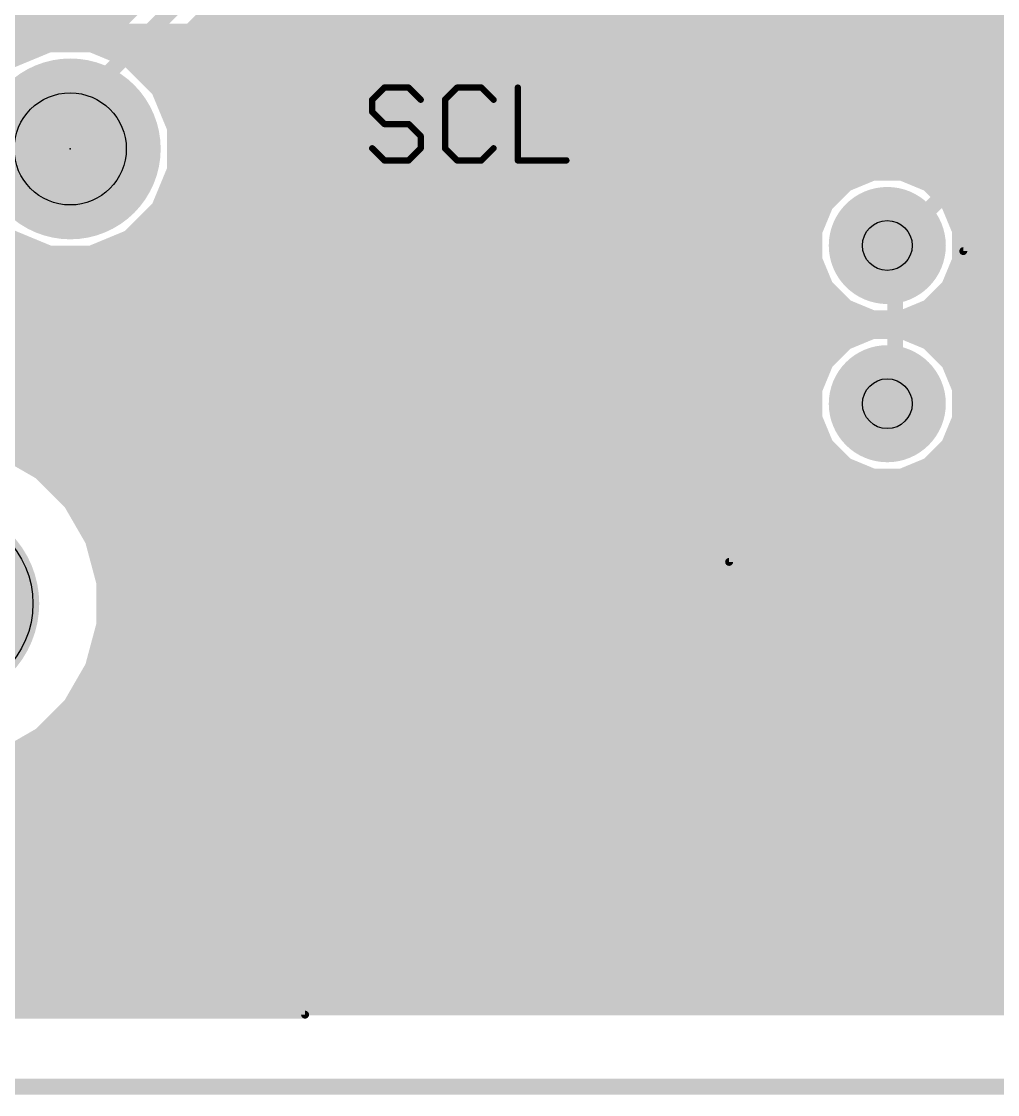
# Model space of a CAD drawing. Extents: x 0 to 10.8, y 0 to 6.1.
# Drawn here: x 1.208 to 1.825, y -0.013 to 0.665 of the extents above; entities that cross this region are included whole.
import ezdxf

# ---------------------------------------------------------------- set-up
doc = ezdxf.new("R2010")
doc.units = 0
for name, color, linetype in [('1', 22, 'CONTINUOUS'), ('116', 253, 'CONTINUOUS'), ('16', 175, 'CONTINUOUS'), ('17', 82, 'CONTINUOUS'), ('20', 7, 'CONTINUOUS'), ('21', 253, 'CONTINUOUS'), ('23', 7, 'CONTINUOUS'), ('25', 253, 'CONTINUOUS'), ('29', 253, 'CONTINUOUS'), ('30', 253, 'CONTINUOUS'), ('44', 253, 'CONTINUOUS')]:
    doc.layers.add(name, color=color, linetype=linetype)

# ---------------------------------------------------------------- blocks, each defined once
blk = doc.blocks.new('ROUNDP')
at = {"const_width": 0.5}
blk.add_lwpolyline([(0, -0.25, 1), (0, 0.25, 1), (0, -0.25)], format="xyb", dxfattribs=at)
blk = doc.blocks.new('RECT')
blk.add_solid([(-0.5, -0.5), (0.5, -0.5), (-0.5, 0.5), (0.5, 0.5)])

msp = doc.modelspace()

# ---------------------------------------------------------------- linework, layer by layer
at = {"layer": '1'}
for points, const_width in [([(1.309, 0.708697), (1.253705, 0.653398)], 0.016), ([(1.24, 0.61), (1.33, 0.7)], 0.01), ([(1.290433, 0.63074), (1.350996, 0.691299)], 0.016), ([(0.052323, 0.672), (1.272307, 0.672)], 0.016), ([(1.331693, 0.672), (1.857386, 0.672)], 0.016), ([(1.10037, 0.656), (1.256307, 0.656)], 0.016), ([(1.224795, 0.65398), (1.199378, 0.643453)], 0.016), ([(1.252303, 0.65398), (1.224795, 0.65398)], 0.016), ([(1.253705, 0.653398), (1.252303, 0.65398)], 0.016), ([(1.315693, 0.656), (1.859516, 0.656)], 0.016), ([(1.299693, 0.64), (1.868693, 0.64)], 0.016), ([(1.297169, 0.624004), (1.290433, 0.63074)], 0.016), ([(1.307697, 0.598587), (1.297169, 0.624004)], 0.016), ([(1.297173, 0.624), (2.191051, 0.624)], 0.016), ([(1.24, 0.585), (1.24, 0.61)], 0.01), ([(1.303799, 0.608), (2.956, 0.608)], 0.016), ([(1.307697, 0.571079), (1.307697, 0.598587)], 0.016), ([(1.307697, 0.592), (2.956, 0.592)], 0.016), ([(1.238551, 0.584835), (1.24, 0.585)], 0.01), ([(1.307697, 0.576), (2.956, 0.576)], 0.016), ([(1.297169, 0.545661), (1.307697, 0.571079)], 0.016), ([(1.745291, 0.572776), (1.72728, 0.565315)], 0.016), ([(1.764783, 0.572776), (1.745291, 0.572776)], 0.016), ([(1.782795, 0.565315), (1.764783, 0.572776)], 0.016), ([(1.72728, 0.565315), (1.7135, 0.551535)], 0.016), ([(1.796575, 0.551535), (1.782795, 0.565315)], 0.016), ([(1.303106, 0.56), (1.721965, 0.56)], 0.016), ([(1.78811, 0.56), (2.319138, 0.56)], 0.016), ([(1.7135, 0.551535), (1.706039, 0.533524)], 0.016), ([(1.804035, 0.533524), (1.796575, 0.551535)], 0.016), ([(1.27772, 0.526213), (1.297169, 0.545661)], 0.016), ([(1.295508, 0.544), (1.710382, 0.544)], 0.016), ([(1.799697, 0.544), (2.308106, 0.544)], 0.016), ([(1.279508, 0.528), (1.706039, 0.528)], 0.016), ([(1.706039, 0.533524), (1.706039, 0.514031)], 0.016), ([(1.804035, 0.514031), (1.804035, 0.533524)], 0.016), ([(1.804035, 0.528), (2.304075, 0.528)], 0.016), ([(1.199378, 0.526213), (1.224795, 0.515685)], 0.016), ([(1.252303, 0.515685), (1.27772, 0.526213)], 0.016), ([(1.224795, 0.515685), (1.252303, 0.515685)], 0.016), ([(1.76, 0.52), (1.755039, 0.52378)], 0.01), ([(1.76, 0.425), (1.76, 0.52)], 0.01), ([(1.096346, 0.512), (1.706878, 0.512)], 0.016), ([(1.706039, 0.514031), (1.7135, 0.49602)], 0.016), ([(1.796575, 0.49602), (1.804035, 0.514031)], 0.016), ([(1.803193, 0.512), (2.305268, 0.512)], 0.016), ([(0.052295, 0.496), (1.71352, 0.496)], 0.016), ([(1.7135, 0.49602), (1.72728, 0.48224)], 0.016), ([(1.782795, 0.48224), (1.796575, 0.49602)], 0.016), ([(1.796555, 0.496), (2.312181, 0.496)], 0.016), ([(1.72728, 0.48224), (1.739, 0.477386)], 0.016), ([(1.780996, 0.481496), (1.782795, 0.48224)], 0.016), ([(1.780996, 0.466059), (1.780996, 0.481496)], 0.016), ([(0.052291, 0.48), (1.732685, 0.48)], 0.016), ([(1.739, 0.477386), (1.739, 0.470169)], 0.016), ([(1.780996, 0.48), (2.328622, 0.48)], 0.016), ([(1.739, 0.470169), (1.72728, 0.465315)], 0.016), ([(0.052287, 0.464), (1.725965, 0.464)], 0.016), ([(1.72728, 0.465315), (1.7135, 0.451535)], 0.016), ([(1.782795, 0.465315), (1.780996, 0.466059)], 0.016), ([(1.796575, 0.451535), (1.782795, 0.465315)], 0.016), ([(1.78411, 0.464), (2.323638, 0.464)], 0.016), ([(0.052283, 0.448), (1.712039, 0.448)], 0.016), ([(1.7135, 0.451535), (1.706039, 0.433524)], 0.016), ([(1.804035, 0.433524), (1.796575, 0.451535)], 0.016), ([(1.798039, 0.448), (2.310146, 0.448)], 0.016), ([(1.706039, 0.433524), (1.706039, 0.414031)], 0.016), ([(1.804035, 0.414031), (1.804035, 0.433524)], 0.016), ([(0.052283, 0.432), (1.706039, 0.432)], 0.016), ([(1.804035, 0.432), (2.304709, 0.432)], 0.016), ([(1.755039, 0.42378), (1.76, 0.425)], 0.01), ([(0.05228, 0.416), (1.706039, 0.416)], 0.016), ([(1.706039, 0.414031), (1.7135, 0.39602)], 0.016), ([(1.796575, 0.39602), (1.804035, 0.414031)], 0.016), ([(1.804035, 0.416), (2.304634, 0.416)], 0.016), ([(1.186705, 0.4), (1.71185, 0.4)], 0.016), ([(1.79822, 0.4), (2.309913, 0.4)], 0.016), ([(1.221606, 0.383094), (1.197193, 0.397189)], 0.016), ([(1.7135, 0.39602), (1.72728, 0.38224)], 0.016), ([(1.782795, 0.38224), (1.796575, 0.39602)], 0.016), ([(1.220039, 0.384), (1.72552, 0.384)], 0.016), ([(1.241535, 0.363165), (1.221606, 0.383094)], 0.016), ([(1.72728, 0.38224), (1.745291, 0.37478)], 0.016), ([(1.764783, 0.37478), (1.782795, 0.38224)], 0.016), ([(1.784555, 0.384), (2.32302, 0.384)], 0.016), ([(1.745291, 0.37478), (1.764783, 0.37478)], 0.016), ([(1.236701, 0.368), (2.828417, 0.368)], 0.016), ([(1.25563, 0.338752), (1.241535, 0.363165)], 0.016), ([(1.247984, 0.352), (2.835043, 0.352)], 0.016), ([(1.262925, 0.311528), (1.25563, 0.338752)], 0.016), ([(1.25637, 0.336), (2.846626, 0.336)], 0.016), ([(1.260657, 0.32), (2.862874, 0.32)], 0.016), ([(1.262925, 0.283335), (1.262925, 0.311528)], 0.016), ([(1.262925, 0.304), (7.723528, 0.304)], 0.016), ([(1.262925, 0.288), (7.727264, 0.288)], 0.016), ([(1.25563, 0.25611), (1.262925, 0.283335)], 0.016), ([(1.259886, 0.272), (7.732362, 0.272)], 0.016), ([(1.241535, 0.231697), (1.25563, 0.25611)], 0.016), ([(1.255563, 0.256), (7.741598, 0.256)], 0.016), ([(1.246327, 0.24), (7.755106, 0.24)], 0.016), ([(1.221606, 0.211768), (1.241535, 0.231697)], 0.016), ([(1.233839, 0.224), (7.775563, 0.224)], 0.016), ([(1.197193, 0.197673), (1.221606, 0.211768)], 0.016), ([(1.215079, 0.208), (9.19698, 0.208)], 0.016), ([(1.17602, 0.192), (9.21298, 0.192)], 0.016), ([(0.298996, 0.176), (9.22898, 0.176)], 0.016), ([(0.298996, 0.16), (9.24498, 0.16)], 0.016), ([(0.295382, 0.144), (9.26098, 0.144)], 0.016), ([(0.291094, 0.128), (9.27698, 0.128)], 0.016), ([(0.283201, 0.112), (9.29298, 0.112)], 0.016), ([(0.273961, 0.096), (9.30898, 0.096)], 0.016), ([(0.259091, 0.08), (9.330571, 0.08)], 0.016), ([(0.23974, 0.064), (10.569252, 0.064)], 0.016), ([(0.205894, 0.048), (10.603098, 0.048)], 0.016), ([(10.61385, 0.045122), (0.195146, 0.045122)], 0.016)]:
    msp.add_lwpolyline(points, dxfattribs=dict(at, const_width=const_width))
for points, const_width in [([(1.272307, 0.668, 1), (1.272307, 0.676)], 0.008), ([(1.331693, 0.676, 1), (1.331693, 0.668)], 0.008), ([(1.224795, 0.65798, 1), (1.224795, 0.64998)], 0.008), ([(1.226326, 0.650285, 1), (1.223265, 0.657676)], 0.008), ([(1.253839, 0.657674, 1), (1.250768, 0.650287)], 0.008), ([(1.250876, 0.656226, 1), (1.256533, 0.650569)], 0.008), ([(1.252169, 0.649704, 1), (1.25524, 0.657091)], 0.008), ([(1.252303, 0.64998, 1), (1.252303, 0.65798)], 0.008), ([(1.256307, 0.652, 1), (1.256307, 0.66)], 0.008), ([(1.315693, 0.66, 1), (1.315693, 0.652)], 0.008), ([(1.299693, 0.644, 1), (1.299693, 0.636)], 0.008), ([(1.293261, 0.633569, 1), (1.287605, 0.627912)], 0.008), ([(1.287605, 0.633569, 1), (1.293261, 0.627912)], 0.008), ([(1.300865, 0.625535, 1), (1.293474, 0.622473)], 0.008), ([(1.297173, 0.628, 1), (1.297173, 0.62)], 0.008), ([(1.294341, 0.621176, 1), (1.299998, 0.626832)], 0.008), ([(1.2425, 0.61, 1), (1.2375, 0.61)], 0.005), ([(1.238232, 0.611768, 1), (1.241768, 0.608232)], 0.005), ([(1.303799, 0.612, 1), (1.303799, 0.604)], 0.008), ([(1.311697, 0.598587, 1), (1.303697, 0.598587)], 0.008), ([(1.304001, 0.597056, 1), (1.311392, 0.600117)], 0.008), ([(1.307697, 0.596, 1), (1.307697, 0.588)], 0.008), ([(1.238268, 0.587319, 1), (1.238835, 0.582351)], 0.005), ([(1.2375, 0.585, 1), (1.2425, 0.585)], 0.005), ([(1.240283, 0.582516, 1), (1.239717, 0.587484)], 0.005), ([(1.307697, 0.58, 1), (1.307697, 0.572)], 0.008), ([(1.311392, 0.569548, 1), (1.304001, 0.572609)], 0.008), ([(1.745291, 0.576776, 1), (1.745291, 0.568776)], 0.008), ([(1.746822, 0.56908, 1), (1.743761, 0.576471)], 0.008), ([(1.766314, 0.576471, 1), (1.763253, 0.56908)], 0.008), ([(1.764783, 0.568776, 1), (1.764783, 0.576776)], 0.008), ([(1.303697, 0.571079, 1), (1.311697, 0.571079)], 0.008), ([(1.725749, 0.56901, 1), (1.72881, 0.561619)], 0.008), ([(1.730108, 0.562487, 1), (1.724451, 0.568143)], 0.008), ([(1.785624, 0.568143, 1), (1.779967, 0.562487)], 0.008), ([(1.781265, 0.561619, 1), (1.784326, 0.56901)], 0.008), ([(1.303106, 0.564, 1), (1.303106, 0.556)], 0.008), ([(1.721965, 0.556, 1), (1.721965, 0.564)], 0.008), ([(1.78811, 0.564, 1), (1.78811, 0.556)], 0.008), ([(1.710672, 0.554364, 1), (1.716328, 0.548707)], 0.008), ([(1.717196, 0.550005, 1), (1.709804, 0.553066)], 0.008), ([(1.80027, 0.553066, 1), (1.792879, 0.550005)], 0.008), ([(1.793746, 0.548707, 1), (1.799403, 0.554364)], 0.008), ([(1.295508, 0.548, 1), (1.295508, 0.54)], 0.008), ([(1.293474, 0.547192, 1), (1.300865, 0.544131)], 0.008), ([(1.299998, 0.542833, 1), (1.294341, 0.54849)], 0.008), ([(1.710382, 0.54, 1), (1.710382, 0.548)], 0.008), ([(1.799697, 0.548, 1), (1.799697, 0.54)], 0.008), ([(1.279508, 0.532, 1), (1.279508, 0.524)], 0.008), ([(1.710039, 0.533524, 1), (1.702039, 0.533524)], 0.008), ([(1.702344, 0.535054, 1), (1.709735, 0.531993)], 0.008), ([(1.706039, 0.524, 1), (1.706039, 0.532)], 0.008), ([(1.808035, 0.533524, 1), (1.800035, 0.533524)], 0.008), ([(1.804035, 0.532, 1), (1.804035, 0.524)], 0.008), ([(1.80034, 0.531993, 1), (1.807731, 0.535054)], 0.008), ([(1.274892, 0.529041, 1), (1.280549, 0.523384)], 0.008), ([(1.279251, 0.522517, 1), (1.27619, 0.529908)], 0.008), ([(1.224795, 0.519685, 1), (1.224795, 0.511685)], 0.008), ([(1.223265, 0.511989, 1), (1.226326, 0.519381)], 0.008), ([(1.250772, 0.519381, 1), (1.253834, 0.511989)], 0.008), ([(1.252303, 0.511685, 1), (1.252303, 0.519685)], 0.008), ([(1.756554, 0.525768, 1), (1.753524, 0.521791)], 0.005), ([(1.7625, 0.52, 1), (1.7575, 0.52)], 0.005), ([(1.758485, 0.518011, 1), (1.761515, 0.521989)], 0.005), ([(1.702039, 0.514031, 1), (1.710039, 0.514031)], 0.008), ([(1.709735, 0.515562, 1), (1.702344, 0.512501)], 0.008), ([(1.706878, 0.508, 1), (1.706878, 0.516)], 0.008), ([(1.803193, 0.516, 1), (1.803193, 0.508)], 0.008), ([(1.800035, 0.514031, 1), (1.808035, 0.514031)], 0.008), ([(1.807731, 0.512501, 1), (1.80034, 0.515562)], 0.008), ([(1.716328, 0.498848, 1), (1.710672, 0.493191)], 0.008), ([(1.71352, 0.492, 1), (1.71352, 0.5)], 0.008), ([(1.796555, 0.5, 1), (1.796555, 0.492)], 0.008), ([(1.799403, 0.493191, 1), (1.793746, 0.498848)], 0.008), ([(1.709804, 0.494489, 1), (1.717196, 0.49755)], 0.008), ([(1.792879, 0.49755, 1), (1.80027, 0.494489)], 0.008), ([(1.72881, 0.485936, 1), (1.725749, 0.478545)], 0.008), ([(1.724451, 0.479412, 1), (1.730108, 0.485069)], 0.008), ([(1.784996, 0.481496, 1), (1.776996, 0.481496)], 0.008), ([(1.779467, 0.485192, 1), (1.782525, 0.4778)], 0.008), ([(1.779967, 0.485069, 1), (1.785624, 0.479412)], 0.008), ([(1.784324, 0.478544, 1), (1.781267, 0.485937)], 0.008), ([(1.732685, 0.476, 1), (1.732685, 0.484)], 0.008), ([(1.743, 0.477386, 1), (1.735, 0.477386)], 0.008), ([(1.737469, 0.47369, 1), (1.740531, 0.481081)], 0.008), ([(1.780996, 0.484, 1), (1.780996, 0.476)], 0.008), ([(1.740531, 0.466474, 1), (1.737469, 0.473865)], 0.008), ([(1.725749, 0.469011, 1), (1.72881, 0.461619)], 0.008), ([(1.730108, 0.462487, 1), (1.724451, 0.468143)], 0.008), ([(1.725965, 0.46, 1), (1.725965, 0.468)], 0.008), ([(1.735, 0.470169, 1), (1.743, 0.470169)], 0.008), ([(1.782525, 0.469755, 1), (1.779467, 0.462363)], 0.008), ([(1.776996, 0.466059, 1), (1.784996, 0.466059)], 0.008), ([(1.785624, 0.468143, 1), (1.779967, 0.462487)], 0.008), ([(1.78411, 0.468, 1), (1.78411, 0.46)], 0.008), ([(1.781267, 0.461619, 1), (1.784324, 0.469011)], 0.008), ([(1.710672, 0.454364, 1), (1.716328, 0.448707)], 0.008), ([(1.717196, 0.450005, 1), (1.709804, 0.453066)], 0.008), ([(1.712039, 0.444, 1), (1.712039, 0.452)], 0.008), ([(1.80027, 0.453066, 1), (1.792879, 0.450005)], 0.008), ([(1.793746, 0.448707, 1), (1.799403, 0.454364)], 0.008), ([(1.798039, 0.452, 1), (1.798039, 0.444)], 0.008), ([(1.710039, 0.433524, 1), (1.702039, 0.433524)], 0.008), ([(1.808035, 0.433524, 1), (1.800035, 0.433524)], 0.008), ([(1.702344, 0.435054, 1), (1.709735, 0.431993)], 0.008), ([(1.706039, 0.428, 1), (1.706039, 0.436)], 0.008), ([(1.804035, 0.436, 1), (1.804035, 0.428)], 0.008), ([(1.80034, 0.431993, 1), (1.807731, 0.435054)], 0.008), ([(1.754442, 0.426207, 1), (1.755637, 0.421352)], 0.005), ([(1.7575, 0.425, 1), (1.7625, 0.425)], 0.005), ([(1.760597, 0.422572, 1), (1.759403, 0.427428)], 0.005), ([(1.709735, 0.415562, 1), (1.702344, 0.412501)], 0.008), ([(1.706039, 0.412, 1), (1.706039, 0.42)], 0.008), ([(1.804035, 0.42, 1), (1.804035, 0.412)], 0.008), ([(1.807731, 0.412501, 1), (1.80034, 0.415562)], 0.008), ([(1.702039, 0.414031, 1), (1.710039, 0.414031)], 0.008), ([(1.800035, 0.414031, 1), (1.808035, 0.414031)], 0.008), ([(1.71185, 0.396, 1), (1.71185, 0.404)], 0.008), ([(1.79822, 0.404, 1), (1.79822, 0.396)], 0.008), ([(1.716328, 0.398848, 1), (1.710672, 0.393191)], 0.008), ([(1.709804, 0.394489, 1), (1.717196, 0.39755)], 0.008), ([(1.792879, 0.39755, 1), (1.80027, 0.394489)], 0.008), ([(1.799403, 0.393191, 1), (1.793746, 0.398848)], 0.008), ([(1.220039, 0.388, 1), (1.220039, 0.38)], 0.008), ([(1.224435, 0.385923, 1), (1.218778, 0.380266)], 0.008), ([(1.219606, 0.37963, 1), (1.223606, 0.386559)], 0.008), ([(1.72881, 0.385936, 1), (1.725749, 0.378545)], 0.008), ([(1.724451, 0.379412, 1), (1.730108, 0.385069)], 0.008), ([(1.72552, 0.38, 1), (1.72552, 0.388)], 0.008), ([(1.779967, 0.385069, 1), (1.785624, 0.379412)], 0.008), ([(1.784555, 0.388, 1), (1.784555, 0.38)], 0.008), ([(1.784326, 0.378545, 1), (1.781265, 0.385936)], 0.008), ([(1.745291, 0.37878, 1), (1.745291, 0.37078)], 0.008), ([(1.743761, 0.371084, 1), (1.746822, 0.378475)], 0.008), ([(1.763253, 0.378475, 1), (1.766314, 0.371084)], 0.008), ([(1.764783, 0.37078, 1), (1.764783, 0.37878)], 0.008), ([(1.236701, 0.372, 1), (1.236701, 0.364)], 0.008), ([(1.245, 0.365165, 1), (1.238071, 0.361165)], 0.008), ([(1.238707, 0.360337, 1), (1.244364, 0.365994)], 0.008), ([(1.247984, 0.356, 1), (1.247984, 0.348)], 0.008), ([(1.259494, 0.339787, 1), (1.251766, 0.337717)], 0.008), ([(1.252166, 0.336752, 1), (1.259094, 0.340752)], 0.008), ([(1.25637, 0.34, 1), (1.25637, 0.332)], 0.008), ([(1.260657, 0.324, 1), (1.260657, 0.316)], 0.008), ([(1.266925, 0.311528, 1), (1.258925, 0.311528)], 0.008), ([(1.259062, 0.310492, 1), (1.266789, 0.312563)], 0.008), ([(1.262925, 0.308, 1), (1.262925, 0.3)], 0.008), ([(1.262925, 0.292, 1), (1.262925, 0.284)], 0.008), ([(1.258925, 0.283335, 1), (1.266925, 0.283335)], 0.008), ([(1.266789, 0.282299, 1), (1.259062, 0.28437)], 0.008), ([(1.259886, 0.276, 1), (1.259886, 0.268)], 0.008), ([(1.255563, 0.26, 1), (1.255563, 0.252)], 0.008), ([(1.251766, 0.257146, 1), (1.259494, 0.255075)], 0.008), ([(1.259094, 0.25411, 1), (1.252166, 0.25811)], 0.008), ([(1.246327, 0.244, 1), (1.246327, 0.236)], 0.008), ([(1.238071, 0.233697, 1), (1.245, 0.229697)], 0.008), ([(1.244364, 0.228868, 1), (1.238707, 0.234525)], 0.008), ([(1.233839, 0.228, 1), (1.233839, 0.22)], 0.008), ([(1.218778, 0.214596, 1), (1.224435, 0.208939)], 0.008), ([(1.223606, 0.208304, 1), (1.219606, 0.215232)], 0.008), ([(1.215079, 0.212, 1), (1.215079, 0.204)], 0.008)]:
    msp.add_lwpolyline(points, format="xyb", dxfattribs=dict(at, const_width=const_width))
at = {"layer": '116'}
for points, const_width in [([(1.238543, 0.563189, 1), (1.238543, 0.606496, 1), (1.238543, 0.563189)], 0.031496), ([(1.755039, 0.511969, 1), (1.755039, 0.535591, 1), (1.755039, 0.511969)], 0.011811), ([(1.755039, 0.411969, 1), (1.755039, 0.435591, 1), (1.755039, 0.411969)], 0.011811), ([(1.155866, 0.263976, 1), (1.155866, 0.330906, 1), (1.155866, 0.263976)], 0.055118)]:
    msp.add_lwpolyline(points, format="xyb", dxfattribs=dict(at, const_width=const_width))
at = {"layer": '16'}
for points, const_width in [([(1.522091, 0.661937), (2.106154, 1.246)], 0.016), ([(1.532154, 0.672), (1.857386, 0.672)], 0.016), ([(1.76, 0.525), (1.905, 0.67)], 0.01), ([(1.507756, 0.656), (1.522091, 0.661937)], 0.016), ([(1.148106, 0.602957), (1.201154, 0.656)], 0.016), ([(1.224795, 0.65398), (1.199378, 0.643453)], 0.016), ([(1.201154, 0.656), (1.49224, 0.656)], 0.016), ([(1.252303, 0.65398), (1.224795, 0.65398)], 0.016), ([(1.27772, 0.643453), (1.252303, 0.65398)], 0.016), ([(1.49224, 0.656), (1.507756, 0.656)], 0.016), ([(1.507756, 0.656), (1.859516, 0.656)], 0.016), ([(1.860043, 0.654736), (1.774185, 0.568878)], 0.016), ([(1.297169, 0.624004), (1.27772, 0.643453)], 0.016), ([(1.281173, 0.64), (1.845307, 0.64)], 0.016), ([(1.307697, 0.598587), (1.297169, 0.624004)], 0.016), ([(1.297173, 0.624), (1.829307, 0.624)], 0.016), ([(1.802331, 0.537638), (1.890634, 0.625941)], 0.016), ([(1.303799, 0.608), (1.813307, 0.608)], 0.016), ([(1.307697, 0.571079), (1.307697, 0.598587)], 0.016), ([(1.307697, 0.592), (1.797307, 0.592)], 0.016), ([(1.307697, 0.576), (1.781307, 0.576)], 0.016), ([(1.297169, 0.545661), (1.307697, 0.571079)], 0.016), ([(1.745291, 0.572776), (1.72728, 0.565315)], 0.016), ([(1.764783, 0.572776), (1.745291, 0.572776)], 0.016), ([(1.774185, 0.568878), (1.764783, 0.572776)], 0.016), ([(1.72728, 0.565315), (1.7135, 0.551535)], 0.016), ([(1.303106, 0.56), (1.721965, 0.56)], 0.016), ([(1.824693, 0.56), (2.319138, 0.56)], 0.016), ([(1.7135, 0.551535), (1.706039, 0.533524)], 0.016), ([(1.27772, 0.526213), (1.297169, 0.545661)], 0.016), ([(1.295508, 0.544), (1.710382, 0.544)], 0.016), ([(1.808693, 0.544), (2.308106, 0.544)], 0.016), ([(1.804035, 0.533524), (1.802331, 0.537638)], 0.016), ([(1.279508, 0.528), (1.706039, 0.528)], 0.016), ([(1.706039, 0.533524), (1.706039, 0.514031)], 0.016), ([(1.804035, 0.514031), (1.804035, 0.533524)], 0.016), ([(1.804035, 0.528), (2.304075, 0.528)], 0.016), ([(1.199378, 0.526213), (1.224795, 0.515685)], 0.016), ([(1.252303, 0.515685), (1.27772, 0.526213)], 0.016), ([(1.755039, 0.52378), (1.76, 0.525)], 0.01), ([(1.224795, 0.515685), (1.252303, 0.515685)], 0.016), ([(1.096346, 0.512), (1.706878, 0.512)], 0.016), ([(1.706039, 0.514031), (1.7135, 0.49602)], 0.016), ([(1.796575, 0.49602), (1.804035, 0.514031)], 0.016), ([(1.803193, 0.512), (2.305268, 0.512)], 0.016), ([(0.052295, 0.496), (1.71352, 0.496)], 0.016), ([(1.7135, 0.49602), (1.72728, 0.48224)], 0.016), ([(1.782795, 0.48224), (1.796575, 0.49602)], 0.016), ([(1.796555, 0.496), (2.312181, 0.496)], 0.016), ([(1.72728, 0.48224), (1.745291, 0.47478)], 0.016), ([(1.764783, 0.47478), (1.782795, 0.48224)], 0.016), ([(0.052291, 0.48), (1.732685, 0.48)], 0.016), ([(1.745291, 0.47478), (1.764783, 0.47478)], 0.016), ([(1.777386, 0.48), (2.328622, 0.48)], 0.016), ([(1.745291, 0.472776), (1.72728, 0.465315)], 0.016), ([(1.764783, 0.472776), (1.745291, 0.472776)], 0.016), ([(1.782795, 0.465315), (1.764783, 0.472776)], 0.016), ([(0.052287, 0.464), (1.725965, 0.464)], 0.016), ([(1.72728, 0.465315), (1.7135, 0.451535)], 0.016), ([(1.796575, 0.451535), (1.782795, 0.465315)], 0.016), ([(1.78411, 0.464), (2.323638, 0.464)], 0.016), ([(0.052283, 0.448), (1.712039, 0.448)], 0.016), ([(1.7135, 0.451535), (1.706039, 0.433524)], 0.016), ([(1.804035, 0.433524), (1.796575, 0.451535)], 0.016), ([(1.798039, 0.448), (2.310146, 0.448)], 0.016), ([(1.706039, 0.433524), (1.706039, 0.414031)], 0.016), ([(1.804035, 0.414031), (1.804035, 0.433524)], 0.016), ([(0.052283, 0.432), (1.706039, 0.432)], 0.016), ([(1.804035, 0.432), (2.304709, 0.432)], 0.016), ([(0.05228, 0.416), (1.706039, 0.416)], 0.016), ([(1.706039, 0.414031), (1.7135, 0.39602)], 0.016), ([(1.796575, 0.39602), (1.804035, 0.414031)], 0.016), ([(1.804035, 0.416), (2.304634, 0.416)], 0.016), ([(1.186705, 0.4), (1.71185, 0.4)], 0.016), ([(1.79822, 0.4), (2.309913, 0.4)], 0.016), ([(1.221606, 0.383094), (1.197193, 0.397189)], 0.016), ([(1.7135, 0.39602), (1.72728, 0.38224)], 0.016), ([(1.782795, 0.38224), (1.796575, 0.39602)], 0.016), ([(1.220039, 0.384), (1.72552, 0.384)], 0.016), ([(1.241535, 0.363165), (1.221606, 0.383094)], 0.016), ([(1.72728, 0.38224), (1.745291, 0.37478)], 0.016), ([(1.764783, 0.37478), (1.782795, 0.38224)], 0.016), ([(1.784555, 0.384), (2.32302, 0.384)], 0.016), ([(1.745291, 0.37478), (1.764783, 0.37478)], 0.016), ([(1.236701, 0.368), (2.828417, 0.368)], 0.016), ([(1.25563, 0.338752), (1.241535, 0.363165)], 0.016), ([(1.247984, 0.352), (2.835043, 0.352)], 0.016), ([(1.262925, 0.311528), (1.25563, 0.338752)], 0.016), ([(1.25637, 0.336), (2.846626, 0.336)], 0.016), ([(1.260657, 0.32), (2.862874, 0.32)], 0.016), ([(1.262925, 0.283335), (1.262925, 0.311528)], 0.016), ([(1.262925, 0.304), (7.723528, 0.304)], 0.016), ([(1.262925, 0.288), (7.727264, 0.288)], 0.016), ([(1.25563, 0.25611), (1.262925, 0.283335)], 0.016), ([(1.259886, 0.272), (7.732362, 0.272)], 0.016), ([(1.241535, 0.231697), (1.25563, 0.25611)], 0.016), ([(1.255563, 0.256), (7.741598, 0.256)], 0.016), ([(1.246327, 0.24), (7.755106, 0.24)], 0.016), ([(1.221606, 0.211768), (1.241535, 0.231697)], 0.016), ([(1.233839, 0.224), (7.775563, 0.224)], 0.016), ([(1.197193, 0.197673), (1.221606, 0.211768)], 0.016), ([(1.215079, 0.208), (10.514154, 0.208)], 0.016), ([(1.17602, 0.192), (10.51, 0.192)], 0.016), ([(0.298996, 0.176), (10.51, 0.176)], 0.016), ([(0.298996, 0.16), (10.51, 0.16)], 0.016), ([(0.295382, 0.144), (10.51361, 0.144)], 0.016), ([(0.291094, 0.128), (10.517898, 0.128)], 0.016), ([(0.283201, 0.112), (10.525791, 0.112)], 0.016), ([(0.273961, 0.096), (10.535031, 0.096)], 0.016), ([(0.259091, 0.08), (10.549906, 0.08)], 0.016), ([(0.23974, 0.064), (10.569252, 0.064)], 0.016), ([(0.205894, 0.048), (10.603098, 0.048)], 0.016), ([(10.61385, 0.045122), (0.195146, 0.045122)], 0.016)]:
    msp.add_lwpolyline(points, dxfattribs=dict(at, const_width=const_width))
for points, const_width in [([(1.532154, 0.676, 1), (1.532154, 0.668)], 0.008), ([(1.519262, 0.664765, 1), (1.524919, 0.659109)], 0.008), ([(1.523621, 0.658241, 1), (1.52056, 0.665633)], 0.008), ([(1.203982, 0.653171, 1), (1.198325, 0.658829)], 0.008), ([(1.224795, 0.65798, 1), (1.224795, 0.64998)], 0.008), ([(1.226326, 0.650285, 1), (1.223265, 0.657676)], 0.008), ([(1.253834, 0.657676, 1), (1.250772, 0.650285)], 0.008), ([(1.252303, 0.64998, 1), (1.252303, 0.65798)], 0.008), ([(1.49224, 0.66, 1), (1.49224, 0.652)], 0.008), ([(1.49224, 0.652, 1), (1.49224, 0.66)], 0.008), ([(1.506225, 0.659696, 1), (1.509287, 0.652304)], 0.008), ([(1.507756, 0.66, 1), (1.507756, 0.652)], 0.008), ([(1.507756, 0.652, 1), (1.507756, 0.66)], 0.008), ([(1.280549, 0.646281, 1), (1.274892, 0.640624)], 0.008), ([(1.27619, 0.639757, 1), (1.279251, 0.647148)], 0.008), ([(1.281173, 0.644, 1), (1.281173, 0.636)], 0.008), ([(1.300865, 0.625535, 1), (1.293474, 0.622473)], 0.008), ([(1.297173, 0.628, 1), (1.297173, 0.62)], 0.008), ([(1.294341, 0.621176, 1), (1.299998, 0.626832)], 0.008), ([(1.303799, 0.612, 1), (1.303799, 0.604)], 0.008), ([(1.813307, 0.604, 1), (1.813307, 0.612)], 0.008), ([(1.311697, 0.598587, 1), (1.303697, 0.598587)], 0.008), ([(1.304001, 0.597056, 1), (1.311392, 0.600117)], 0.008), ([(1.307697, 0.596, 1), (1.307697, 0.588)], 0.008), ([(1.797307, 0.588, 1), (1.797307, 0.596)], 0.008), ([(1.307697, 0.58, 1), (1.307697, 0.572)], 0.008), ([(1.781307, 0.572, 1), (1.781307, 0.58)], 0.008), ([(1.311392, 0.569548, 1), (1.304001, 0.572609)], 0.008), ([(1.745291, 0.576776, 1), (1.745291, 0.568776)], 0.008), ([(1.746822, 0.56908, 1), (1.743761, 0.576471)], 0.008), ([(1.766315, 0.576471, 1), (1.763252, 0.569081)], 0.008), ([(1.764783, 0.568776, 1), (1.764783, 0.576776)], 0.008), ([(1.772653, 0.565183, 1), (1.775717, 0.572573)], 0.008), ([(1.303697, 0.571079, 1), (1.311697, 0.571079)], 0.008), ([(1.725749, 0.56901, 1), (1.72881, 0.561619)], 0.008), ([(1.730108, 0.562487, 1), (1.724451, 0.568143)], 0.008), ([(1.771357, 0.571706, 1), (1.777013, 0.56605)], 0.008), ([(1.303106, 0.564, 1), (1.303106, 0.556)], 0.008), ([(1.721965, 0.556, 1), (1.721965, 0.564)], 0.008), ([(1.824693, 0.564, 1), (1.824693, 0.556)], 0.008), ([(1.710672, 0.554364, 1), (1.716328, 0.548707)], 0.008), ([(1.717196, 0.550005, 1), (1.709804, 0.553066)], 0.008), ([(1.295508, 0.548, 1), (1.295508, 0.54)], 0.008), ([(1.293474, 0.547192, 1), (1.300865, 0.544131)], 0.008), ([(1.299998, 0.542833, 1), (1.294341, 0.54849)], 0.008), ([(1.710382, 0.54, 1), (1.710382, 0.548)], 0.008), ([(1.808693, 0.548, 1), (1.808693, 0.54)], 0.008), ([(1.806026, 0.539169, 1), (1.798635, 0.536107)], 0.008), ([(1.799502, 0.540466, 1), (1.805159, 0.534809)], 0.008), ([(1.279508, 0.532, 1), (1.279508, 0.524)], 0.008), ([(1.710039, 0.533524, 1), (1.702039, 0.533524)], 0.008), ([(1.702344, 0.535054, 1), (1.709735, 0.531993)], 0.008), ([(1.706039, 0.524, 1), (1.706039, 0.532)], 0.008), ([(1.808035, 0.533524, 1), (1.800035, 0.533524)], 0.008), ([(1.804035, 0.532, 1), (1.804035, 0.524)], 0.008), ([(1.80034, 0.531992, 1), (1.807731, 0.535055)], 0.008), ([(1.274892, 0.529041, 1), (1.280549, 0.523384)], 0.008), ([(1.279251, 0.522517, 1), (1.27619, 0.529908)], 0.008), ([(1.758232, 0.526768, 1), (1.761768, 0.523232)], 0.005), ([(1.760597, 0.522572, 1), (1.759403, 0.527428)], 0.005), ([(1.224795, 0.519685, 1), (1.224795, 0.511685)], 0.008), ([(1.223265, 0.511989, 1), (1.226326, 0.519381)], 0.008), ([(1.250772, 0.519381, 1), (1.253834, 0.511989)], 0.008), ([(1.252303, 0.511685, 1), (1.252303, 0.519685)], 0.008), ([(1.754442, 0.526207, 1), (1.755637, 0.521352)], 0.005), ([(1.702039, 0.514031, 1), (1.710039, 0.514031)], 0.008), ([(1.709735, 0.515562, 1), (1.702344, 0.512501)], 0.008), ([(1.706878, 0.508, 1), (1.706878, 0.516)], 0.008), ([(1.803193, 0.516, 1), (1.803193, 0.508)], 0.008), ([(1.800035, 0.514031, 1), (1.808035, 0.514031)], 0.008), ([(1.807731, 0.512501, 1), (1.80034, 0.515562)], 0.008), ([(1.716328, 0.498848, 1), (1.710672, 0.493191)], 0.008), ([(1.71352, 0.492, 1), (1.71352, 0.5)], 0.008), ([(1.796555, 0.5, 1), (1.796555, 0.492)], 0.008), ([(1.799403, 0.493191, 1), (1.793746, 0.498848)], 0.008), ([(1.709804, 0.494489, 1), (1.717196, 0.49755)], 0.008), ([(1.792879, 0.49755, 1), (1.80027, 0.494489)], 0.008), ([(1.72881, 0.485936, 1), (1.725749, 0.478545)], 0.008), ([(1.724451, 0.479412, 1), (1.730108, 0.485069)], 0.008), ([(1.779967, 0.485069, 1), (1.785624, 0.479412)], 0.008), ([(1.784326, 0.478545, 1), (1.781265, 0.485936)], 0.008), ([(1.732685, 0.476, 1), (1.732685, 0.484)], 0.008), ([(1.745291, 0.47878, 1), (1.745291, 0.47078)], 0.008), ([(1.743761, 0.471084, 1), (1.746822, 0.478475)], 0.008), ([(1.763253, 0.478475, 1), (1.766314, 0.471084)], 0.008), ([(1.764783, 0.47078, 1), (1.764783, 0.47878)], 0.008), ([(1.777386, 0.484, 1), (1.777386, 0.476)], 0.008), ([(1.745291, 0.476776, 1), (1.745291, 0.468776)], 0.008), ([(1.746822, 0.46908, 1), (1.743761, 0.476471)], 0.008), ([(1.766314, 0.476471, 1), (1.763253, 0.46908)], 0.008), ([(1.764783, 0.468776, 1), (1.764783, 0.476776)], 0.008), ([(1.725749, 0.46901, 1), (1.72881, 0.461619)], 0.008), ([(1.730108, 0.462487, 1), (1.724451, 0.468143)], 0.008), ([(1.725965, 0.46, 1), (1.725965, 0.468)], 0.008), ([(1.785624, 0.468143, 1), (1.779967, 0.462487)], 0.008), ([(1.78411, 0.468, 1), (1.78411, 0.46)], 0.008), ([(1.781265, 0.461619, 1), (1.784326, 0.46901)], 0.008), ([(1.710672, 0.454364, 1), (1.716328, 0.448707)], 0.008), ([(1.717196, 0.450005, 1), (1.709804, 0.453066)], 0.008), ([(1.712039, 0.444, 1), (1.712039, 0.452)], 0.008), ([(1.80027, 0.453066, 1), (1.792879, 0.450005)], 0.008), ([(1.793746, 0.448707, 1), (1.799403, 0.454364)], 0.008), ([(1.798039, 0.452, 1), (1.798039, 0.444)], 0.008), ([(1.710039, 0.433524, 1), (1.702039, 0.433524)], 0.008), ([(1.808035, 0.433524, 1), (1.800035, 0.433524)], 0.008), ([(1.702344, 0.435054, 1), (1.709735, 0.431993)], 0.008), ([(1.706039, 0.428, 1), (1.706039, 0.436)], 0.008), ([(1.804035, 0.436, 1), (1.804035, 0.428)], 0.008), ([(1.80034, 0.431993, 1), (1.807731, 0.435054)], 0.008), ([(1.709735, 0.415562, 1), (1.702344, 0.412501)], 0.008), ([(1.706039, 0.412, 1), (1.706039, 0.42)], 0.008), ([(1.804035, 0.42, 1), (1.804035, 0.412)], 0.008), ([(1.807731, 0.412501, 1), (1.80034, 0.415562)], 0.008), ([(1.702039, 0.414031, 1), (1.710039, 0.414031)], 0.008), ([(1.800035, 0.414031, 1), (1.808035, 0.414031)], 0.008), ([(1.71185, 0.396, 1), (1.71185, 0.404)], 0.008), ([(1.79822, 0.404, 1), (1.79822, 0.396)], 0.008), ([(1.716328, 0.398848, 1), (1.710672, 0.393191)], 0.008), ([(1.709804, 0.394489, 1), (1.717196, 0.39755)], 0.008), ([(1.792879, 0.39755, 1), (1.80027, 0.394489)], 0.008), ([(1.799403, 0.393191, 1), (1.793746, 0.398848)], 0.008), ([(1.220039, 0.388, 1), (1.220039, 0.38)], 0.008), ([(1.224435, 0.385923, 1), (1.218778, 0.380266)], 0.008), ([(1.219606, 0.37963, 1), (1.223606, 0.386559)], 0.008), ([(1.72881, 0.385936, 1), (1.725749, 0.378545)], 0.008), ([(1.724451, 0.379412, 1), (1.730108, 0.385069)], 0.008), ([(1.72552, 0.38, 1), (1.72552, 0.388)], 0.008), ([(1.779967, 0.385069, 1), (1.785624, 0.379412)], 0.008), ([(1.784555, 0.388, 1), (1.784555, 0.38)], 0.008), ([(1.784326, 0.378545, 1), (1.781265, 0.385936)], 0.008), ([(1.745291, 0.37878, 1), (1.745291, 0.37078)], 0.008), ([(1.743761, 0.371084, 1), (1.746822, 0.378475)], 0.008), ([(1.763253, 0.378475, 1), (1.766314, 0.371084)], 0.008), ([(1.764783, 0.37078, 1), (1.764783, 0.37878)], 0.008), ([(1.236701, 0.372, 1), (1.236701, 0.364)], 0.008), ([(1.245, 0.365165, 1), (1.238071, 0.361165)], 0.008), ([(1.238707, 0.360337, 1), (1.244364, 0.365994)], 0.008), ([(1.247984, 0.356, 1), (1.247984, 0.348)], 0.008), ([(1.259494, 0.339787, 1), (1.251766, 0.337717)], 0.008), ([(1.252166, 0.336752, 1), (1.259094, 0.340752)], 0.008), ([(1.25637, 0.34, 1), (1.25637, 0.332)], 0.008), ([(1.260657, 0.324, 1), (1.260657, 0.316)], 0.008), ([(1.266925, 0.311528, 1), (1.258925, 0.311528)], 0.008), ([(1.259062, 0.310492, 1), (1.266789, 0.312563)], 0.008), ([(1.262925, 0.308, 1), (1.262925, 0.3)], 0.008), ([(1.262925, 0.292, 1), (1.262925, 0.284)], 0.008), ([(1.258925, 0.283335, 1), (1.266925, 0.283335)], 0.008), ([(1.266789, 0.282299, 1), (1.259062, 0.28437)], 0.008), ([(1.259886, 0.276, 1), (1.259886, 0.268)], 0.008), ([(1.255563, 0.26, 1), (1.255563, 0.252)], 0.008), ([(1.251766, 0.257146, 1), (1.259494, 0.255075)], 0.008), ([(1.259094, 0.25411, 1), (1.252166, 0.25811)], 0.008), ([(1.246327, 0.244, 1), (1.246327, 0.236)], 0.008), ([(1.238071, 0.233697, 1), (1.245, 0.229697)], 0.008), ([(1.244364, 0.228868, 1), (1.238707, 0.234525)], 0.008), ([(1.233839, 0.228, 1), (1.233839, 0.22)], 0.008), ([(1.218778, 0.214596, 1), (1.224435, 0.208939)], 0.008), ([(1.223606, 0.208304, 1), (1.219606, 0.215232)], 0.008), ([(1.215079, 0.212, 1), (1.215079, 0.204)], 0.008)]:
    msp.add_lwpolyline(points, format="xyb", dxfattribs=dict(at, const_width=const_width))
at = {"layer": '20', "const_width": 0.01}
msp.add_lwpolyline([(-0.000787, -0.007874), (10.807087, -0.007874)], dxfattribs=at)
at = {"layer": '20'}
msp.add_circle((1.155874, 0.297433), 0.059055, dxfattribs=at)
at = {"layer": '21', "const_width": 0.005}
for points in [[(1.655039, 0.32378), (1.655039, 1.62378)], [(1.803071, 0.520236), (1.803071, 1.470236)], [(1.386976, 0.884835), (1.386976, 0.037591)], [(2.303071, 0.520236), (1.803071, 0.520236)], [(2.455039, 0.32378), (1.655039, 0.32378)], [(1.386976, 0.037591), (0.930283, 0.037591)]]:
    msp.add_lwpolyline(points, dxfattribs=at)
at = {"layer": '21', "const_width": 0.0025}
for points in [[(1.803071, 0.521486, 1), (1.803071, 0.518986)], [(1.801821, 0.520236, 1), (1.804321, 0.520236)], [(1.655039, 0.32503, 1), (1.655039, 0.32253)], [(1.653789, 0.32378, 1), (1.656289, 0.32378)], [(1.385726, 0.037591, 1), (1.388226, 0.037591)], [(1.386976, 0.036341, 1), (1.386976, 0.038841)]]:
    msp.add_lwpolyline(points, format="xyb", dxfattribs=at)
at = {"layer": '23'}
msp.add_point((1.238551, 0.584835), dxfattribs=at)
at = {"layer": '25', "const_width": 0.004}
for points in [[(1.437071, 0.623583), (1.429402, 0.615909)], [(1.452417, 0.623583), (1.437071, 0.623583)], [(1.460091, 0.615909), (1.452417, 0.623583)], [(1.483106, 0.623583), (1.475437, 0.615909)], [(1.498453, 0.623583), (1.483106, 0.623583)], [(1.506126, 0.615909), (1.498453, 0.623583)], [(1.521472, 0.623583), (1.521472, 0.577547)], [(1.429402, 0.615909), (1.429402, 0.608236)], [(1.475437, 0.615909), (1.475437, 0.585217)], [(1.429402, 0.608236), (1.437071, 0.600563)], [(1.437071, 0.600563), (1.452417, 0.600563)], [(1.452417, 0.600563), (1.460091, 0.59289)], [(1.460091, 0.59289), (1.460091, 0.585217)], [(1.437071, 0.577547), (1.429402, 0.585217)], [(1.460091, 0.585217), (1.452417, 0.577547)], [(1.475437, 0.585217), (1.483106, 0.577547)], [(1.498453, 0.577547), (1.506126, 0.585217)], [(1.452417, 0.577547), (1.437071, 0.577547)], [(1.483106, 0.577547), (1.498453, 0.577547)], [(1.521472, 0.577547), (1.552161, 0.577547)]]:
    msp.add_lwpolyline(points, dxfattribs=at)
at = {"layer": '25', "const_width": 0.002}
for points in [[(1.437071, 0.624583, 1), (1.437071, 0.622583)], [(1.437778, 0.622876, 1), (1.436364, 0.62429)], [(1.453124, 0.62429, 1), (1.45171, 0.622876)], [(1.452417, 0.622583, 1), (1.452417, 0.624583)], [(1.483106, 0.624583, 1), (1.483106, 0.622583)], [(1.483814, 0.622876, 1), (1.482399, 0.62429)], [(1.49916, 0.62429, 1), (1.497746, 0.622876)], [(1.498453, 0.622583, 1), (1.498453, 0.624583)], [(1.522472, 0.623583, 1), (1.520472, 0.623583)], [(1.430402, 0.615909, 1), (1.428402, 0.615909)], [(1.428694, 0.616616, 1), (1.430109, 0.615203)], [(1.459383, 0.615202, 1), (1.460798, 0.616617)], [(1.476437, 0.615909, 1), (1.474437, 0.615909)], [(1.47473, 0.616616, 1), (1.476144, 0.615203)], [(1.505419, 0.615202, 1), (1.506833, 0.616617)], [(1.430109, 0.608943, 1), (1.428694, 0.607529)], [(1.428402, 0.608236, 1), (1.430402, 0.608236)], [(1.437071, 0.601563, 1), (1.437071, 0.599563)], [(1.436364, 0.599856, 1), (1.437778, 0.60127)], [(1.453124, 0.60127, 1), (1.45171, 0.599856)], [(1.452417, 0.599563, 1), (1.452417, 0.601563)], [(1.461091, 0.59289, 1), (1.459091, 0.59289)], [(1.459383, 0.592183, 1), (1.460798, 0.593597)], [(1.430109, 0.585924, 1), (1.428694, 0.584509)], [(1.459091, 0.585217, 1), (1.461091, 0.585217)], [(1.460797, 0.584509, 1), (1.459384, 0.585924)], [(1.476144, 0.585924, 1), (1.47473, 0.584509)], [(1.474437, 0.585217, 1), (1.476437, 0.585217)], [(1.506833, 0.584509, 1), (1.505419, 0.585924)], [(1.437071, 0.578547, 1), (1.437071, 0.576547)], [(1.436364, 0.57684, 1), (1.437778, 0.578254)], [(1.45171, 0.578255, 1), (1.453124, 0.57684)], [(1.452417, 0.576547, 1), (1.452417, 0.578547)], [(1.483106, 0.578547, 1), (1.483106, 0.576547)], [(1.482399, 0.57684, 1), (1.483813, 0.578254)], [(1.497746, 0.578255, 1), (1.49916, 0.57684)], [(1.498453, 0.576547, 1), (1.498453, 0.578547)], [(1.521472, 0.578547, 1), (1.521472, 0.576547)], [(1.520472, 0.577547, 1), (1.522472, 0.577547)], [(1.552161, 0.576547, 1), (1.552161, 0.578547)]]:
    msp.add_lwpolyline(points, format="xyb", dxfattribs=at)
at = {"layer": '29', "const_width": 0.063055}
msp.add_lwpolyline([(1.155874, 0.265906, 1), (1.155874, 0.328961, 1), (1.155874, 0.265906)], format="xyb", dxfattribs=at)
at = {"layer": '30', "const_width": 0.063055}
msp.add_lwpolyline([(1.155874, 0.265906, 1), (1.155874, 0.328961, 1), (1.155874, 0.265906)], format="xyb", dxfattribs=at)
at = {"layer": '44'}
for centre, radius in [((1.238551, 0.584835), 0.035433), ((1.755039, 0.52378), 0.015748), ((1.755039, 0.42378), 0.015748)]:
    msp.add_circle(centre, radius, dxfattribs=at)

# ---------------------------------------------------------------- block references
at = {"layer": '17'}
for p, xscale, yscale in [((1.238551, 0.584835), 0.106299, 0.106299), ((1.238551, 0.584835), 0.106299, 0.106299), ((1.755039, 0.52378), 0.066, 0.066), ((1.755039, 0.52378), 0.066, 0.066), ((1.755039, 0.42378), 0.066, 0.066), ((1.755039, 0.42378), 0.066, 0.066)]:
    msp.add_blockref('ROUNDP', p, dxfattribs=dict(at, xscale=xscale, yscale=yscale))
at = {"layer": '21', "xscale": 0.11811, "yscale": 0.03937}
msp.add_blockref('RECT', (1.159811, 0.073024), dxfattribs=at)
at = {"layer": '29'}
for p, xscale, yscale in [((1.238551, 0.584835), 0.114299, 0.114299), ((1.755039, 0.52378), 0.074, 0.074), ((1.755039, 0.42378), 0.074, 0.074)]:
    msp.add_blockref('ROUNDP', p, dxfattribs=dict(at, xscale=xscale, yscale=yscale))
at = {"layer": '30'}
for p, xscale, yscale in [((1.238551, 0.584835), 0.114299, 0.114299), ((1.755039, 0.52378), 0.074, 0.074), ((1.755039, 0.42378), 0.074, 0.074)]:
    msp.add_blockref('ROUNDP', p, dxfattribs=dict(at, xscale=xscale, yscale=yscale))

doc.saveas('drawing.dxf')
